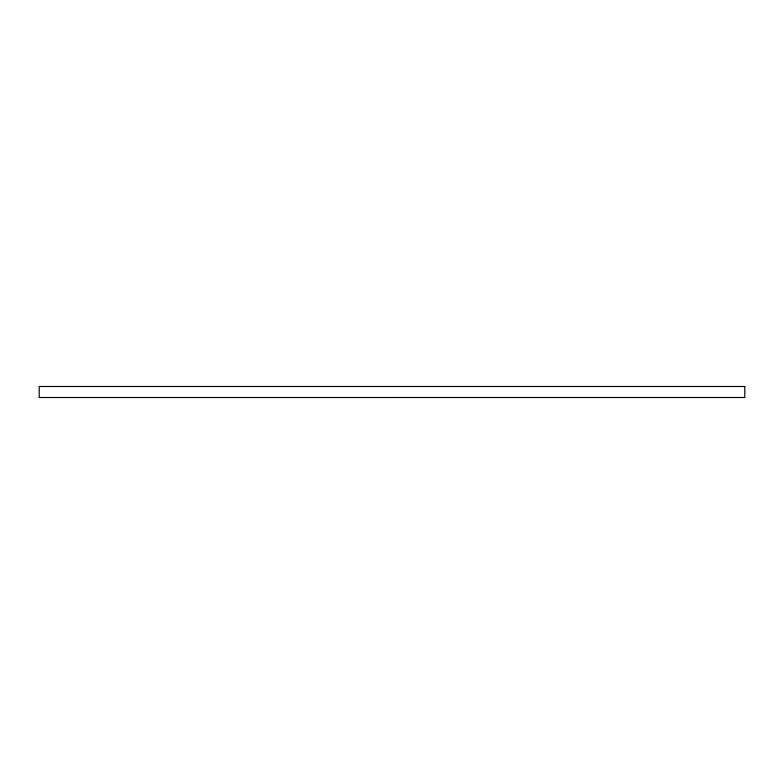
<?xml version="1.0" encoding="UTF-8"?>
<svg xmlns="http://www.w3.org/2000/svg" width="784" height="784" viewBox="0 0 784 784"><rect width="100%" height="100%" fill="white"/><g stroke="black" fill="none" stroke-linecap="round" stroke-linejoin="round"><path stroke-width="1.18" d="M744.8 386.492L39.2 386.483L39.2 397.517L744.8 397.508L744.8 386.483"/></g></svg>
